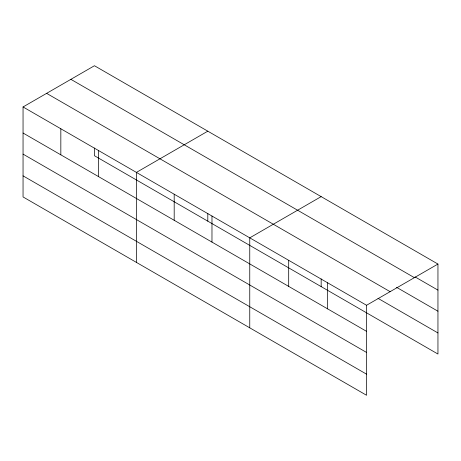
<?xml version="1.0" encoding="UTF-8"?>
<svg xmlns="http://www.w3.org/2000/svg" width="461" height="461" viewBox="0 0 461 461"><rect width="100%" height="100%" fill="white"/><g stroke="black" fill="none" stroke-linecap="round" stroke-linejoin="round"><path stroke-width="0.69" d="M366.553 352.44L366.553 305.274L23.05 106.958L23.05 196.945L366.553 395.267L366.553 352.44L23.05 154.118M94.447 147.993L94.447 155.726L437.95 354.042L437.95 264.055L94.447 65.733L23.05 106.958M207.802 131.178L136.404 172.402L136.404 262.395M321.161 196.622L249.758 237.847L249.758 327.84M366.553 305.274L437.95 264.055M415.084 276.923L437.95 290.119M70.885 79.338L414.387 277.655M396.546 287.312L437.95 311.215M46.613 93.353L390.115 291.669M378.008 298.342L437.95 332.951M23.05 133.027L366.553 331.344M23.05 175.854L366.553 374.171M327.621 282.8L327.621 308.87M321.161 278.882L321.161 286.615M288.69 260.321L288.69 286.39M211.974 216.03L211.974 242.1M207.802 213.437L207.802 221.171M174.189 194.214L174.189 220.283M98.619 150.586L98.619 176.655M60.835 128.769L60.835 154.838"/></g></svg>
